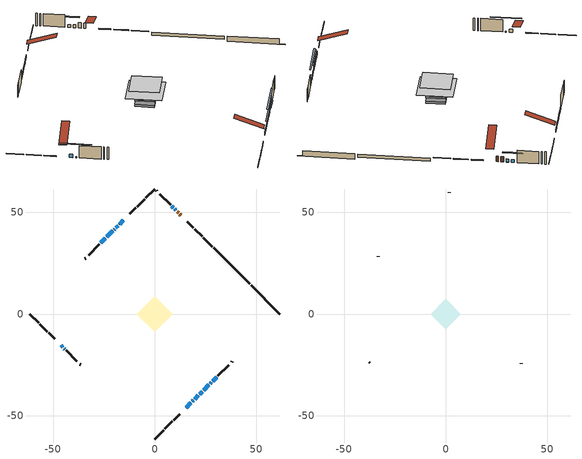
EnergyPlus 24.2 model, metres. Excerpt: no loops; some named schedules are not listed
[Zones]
conditioned space
 floor outside (Floor1 construction): -3.28,0 0,3.28 3.28,0 0,-3.28 z0.54
 floor adiabatic (Floor3 construction): -4.69,0 0,4.69 4.69,0 0,-4.69 z0.54
 floor adiabatic (AdiabaticFloorConstruction): -8.84,0 0,8.84 8.84,0 0,-8.84 z2.98
 floor foundation (Slab1 construction): -4.83,0 0,4.83 4.83,0 0,-4.83 z-1.62
 floor foundation (Slab2 construction): -4.69,0 0,4.69 4.69,0 0,-4.69 z-0.88
 wall outside (RimJoist1 construction): 0,-61.52 4.32,-57.19 / -61.52,0 -57.19,-4.32 / 0,61.52 -4.32,57.19 / 28.3,33.21 23.98,37.53 z0.54:0.84
 wall outside (RimJoist2 construction): 4.98,-56.54 8.62,-52.9 / -56.54,-4.98 -52.9,-8.62 / -4.98,56.54 -8.62,52.9 / 23.32,38.19 19.69,41.83 z0.54:0.84
 wall outside (RimJoist3 construction): 9.27,-52.24 12.21,-49.31 / -52.24,-9.27 -49.31,-12.21 / -9.27,52.24 -12.21,49.31 / 19.03,42.49 16.1,45.42 z0.54:0.84
 wall outside (AdiabaticWallConstruction 1): 12.86,48.65 12.38,49.13 / 11.73,49.79 11.08,50.43 z0.54:2.57
 wall outside (AdiabaticWallConstruction): 10.43,51.09 9.84,51.68 / 15.44,-46.07 17.82,-43.69 / 18.48,-43.04 18.96,-42.55 / -46.07,-15.44 -45.18,-16.33 / -15.44,46.07 -17.35,44.17 / -18,43.51 -19.07,42.44 / -19.73,41.79 -20,41.51 / -20.66,40.86 -23.62,37.9 / -24.28,37.24 -26.54,34.98 z0.54:1.76; 19.62,-41.9 21.41,-40.1 z0.54:1.51; 22.07,-39.45 23.36,-38.15 z0.54:2.62; 24.02,-37.5 26.61,-34.91 z0.54:1.61; -44.53,-16.99 -44.28,-17.23 z0.54:0.84; 27.26,-34.25 27.87,-33.64 / 28.53,-32.99 30.43,-31.08 z0.54:1.71; 9.18,52.33 8.46,53.05 z0.54:1.56
 wall outside (Wall1 construction): 31.09,-30.43 36.4,-25.11 / -43.63,-17.89 -38.32,-23.2 / -27.2,34.32 -32.51,29.01 / 7.81,53.71 2.5,59.02 z0.54:5.42
 wall outside (Wall4 construction): 37.87,-23.65 38.24,-23.27 / -36.85,-24.66 -36.48,-25.04 / -33.97,27.54 -34.35,27.17 / 1.03,60.48 0.66,60.86 z0.54:5.42
 wall foundation (FoundationWall1 construction): 47.4,14.12,-1.62 47.4,14.12,0.54 60.1,1.41,0.54 60.1,1.41,-1.46 61.52,0,-1.46 61.52,0,-1.62
 wall foundation (FoundationWall2 construction): 46.74,14.77 28.96,32.55 z-0.88:0.31
 window (WindowConstruction): 10.42,51.09 9.84,51.68 z0.54:1.76
 window (WindowConstruction 8): 15.44,-46.07 17.82,-43.69 z0.54:1.76
 window (WindowConstruction 9): 18.48,-43.04 18.96,-42.56 z0.54:1.76
 window (WindowConstruction 10): 19.62,-41.9 21.41,-40.1 z0.54:1.51
 window (WindowConstruction 11): 22.07,-39.45 23.36,-38.15 z0.54:2.62
 window (WindowConstruction 12): -46.07,-15.44 -45.18,-16.33 z0.54:1.76
 window (WindowConstruction 14): 24.02,-37.5 26.61,-34.91 z0.54:1.61
 window (WindowConstruction 15): -44.53,-16.99 -44.29,-17.23 z0.54:0.84
 window (WindowConstruction 1): -15.44,46.07 -17.35,44.17 z0.54:1.76
 window (WindowConstruction 2): -18,43.51 -19.07,42.44 z0.54:1.76
 window (WindowConstruction 3): 27.26,-34.25 27.87,-33.64 z0.54:1.71
 window (WindowConstruction 4): 28.53,-32.99 30.43,-31.08 z0.54:1.71
 window (WindowConstruction 13): -19.73,41.79 -20,41.51 z0.54:1.76
 window (WindowConstruction 5): 9.18,52.33 8.47,53.05 z0.54:1.55
 window (WindowConstruction 6): -20.66,40.86 -23.62,37.9 z0.54:1.76
 window (WindowConstruction 7): -24.28,37.24 -26.54,34.98 z0.54:1.76
 door (Door): 12.86,48.66 12.38,49.13 z0.54:2.57
 door (Door 1): 11.72,49.79 11.08,50.43 z0.54:2.57
 ceiling adiabatic (AdiabaticFloorConstruction): 0,-8.84 8.84,0 0,8.84 -8.84,0 z2.98
attic - vented
 floor to conditioned space (Floor2 construction Reversed): -7.49,0 0,7.49 7.49,0 0,-7.49 z5.42
 wall outside (Wall3 construction): 37.06,-24.46 37.21,-24.31 / -37.66,-23.86 -37.51,-24.01 / -33.17,28.35 -33.31,28.2 / 1.84,59.68 1.69,59.83 z0.54:5.42
 roof outside (Roof1 construction): 14.79,-46.73,5.42 7.49,-39.43,8.86 5.57,-41.36,8.86 12.87,-48.65,5.42; -46.73,-14.79,5.42 -39.43,-7.49,8.86 -41.36,-5.57,8.86 -48.65,-12.87,5.42; -14.79,46.73,5.42 -7.49,39.43,8.86 -5.57,41.36,8.86 -12.87,48.65,5.42; 13.52,48,5.42 6.22,40.7,8.86 8.15,38.78,8.86 15.44,46.08,5.42
shading: 23.37,-38.15 17.66,-43.85 17.96,-44.14 23.66,-38.44 z4.27; 23.51,-38.01 21.93,-39.59 22.22,-39.88 23.8,-38.3 z2.82; 30.33,-31.19 20.3,-41.22 20.59,-41.51 30.62,-31.48 z6.87; -40.57,-20.95 -48.25,-13.27 -48.54,-13.56 -40.86,-21.24 z6.1; 28.02,-33.5 27.12,-34.39 27.41,-34.69 28.31,-33.79 z1.91; 30.58,-30.94 28.39,-33.13 28.68,-33.42 30.87,-31.23 z1.91; 6.31,55.21 11.34,50.17 11.77,50.61 6.74,55.64 z4.61
[Building]
Building 1: Terrain=Suburbs
[Site:Location]
Montreal Intl AP_QC: Latitude {deg}=45.47; Longitude {deg}=-73.74; Time Zone {hr}=-5; Elevation {m}=36; Keep Site Location Information=Yes
[Site:GroundTemperature:Shallow]
2.07863, -0.316383, -0.508184, 0.628371, 5.19101, 9.73239, 13.6695, 16.1636, 16.3755, 14.347, 10.5102, 6.10817
[Site:WaterMainsTemperature]
Calculation Method=Schedule; Temperature Schedule=mains temperature schedule
[Material] Roughness=Rough; Thermal Absorptance=0.9
Name | Thickness {m} | Conductivity {W/m-K} | Density {kg/m3} | Specific Heat {J/kg-K} | Solar Absorptance | Visible Absorptance
asphalt or fiberglass shingles | 0.00635 | 0.162714 | 1121.4 | 1465.45 | 0.4 | 0.4
ceiling loosefill ins | 0.254 | 0.0480833 | 16.02 | 1046.75 | 0.7 | 0.7
ceiling stud and cavity | 0.1397 | 0.0856773 | 65.682 | 1177.47 | 0.7 | 0.7
concrete 4.0 in. | 0.1016 | 1.803125 | 2242.8 | 837.4 | 0.7 | 0.7
concrete 8.0 in. | 0.2032 | 1.803125 | 2242.8 | 837.4 | 0.7 | 0.7
door material | 0.04445 | 0.053851 | 512.64 | 1214.23 | 0.7 | 0.7
door material 1 | 0.04445 | 0.188738 | 512.64 | 1214.23 | 0.7 | 0.7
exterior vertical ins | 0.0451399 | 0.029427 | 32.04 | 1214.23 | 0.7 | 0.7
exterior vertical ins 1 | 0.00108814 | 0.029427 | 32.04 | 1214.23 | 0.7 | 0.7
floor covering | 0.0127 | 0.0433444 | 54.468 | 1339.84 | 0.6 | 0.6
floor covering 1 | 0.0127 | 9.015625 | 54.468 | 1339.84 | 0.6 | 0.6
floor rigid ins; rim joist rigid ins | 0.051816 | 0.029427 | 32.04 | 1214.23 | 0.7 | 0.7
floor rigid ins 1; wall rigid ins | 0.512978 | 0.029427 | 32.04 | 1214.23 | 0.7 | 0.7
floor stud and cavity | 0.1397 | 0.240273 | 92.3553 | 1139.71 | 0.7 | 0.7
floor stud and cavity 1 | 0.0889 | 0.200188 | 50.32683 | 1063.81 | 0.7 | 0.7
floor stud and cavity 2 | 0.1397 | 1.75129 | 37.0049 | 1207.88 | 0.7 | 0.7
furniture material conditioned space 1 | 0.1524 | 0.115458 | 640.8 | 1214.23 | 0.6 | 0.6
gypsum board | 0.0127 | 0.160291 | 801 | 837.4 | 0.6 | 0.6
gypsum board 1 | 0.0127 | 0.160291 | 801 | 837.4 | 0.7 | 0.7
osb sheathing 0.5 in. | 0.0127 | 0.115458 | 512.64 | 1214.23 | 0.7 | 0.7
osb sheathing 0.75 in. | 0.01905 | 0.115458 | 512.64 | 1214.23 | 0.7 | 0.7
osb sheathing 2.0 in. | 0.0508 | 0.115458 | 512.64 | 1214.23 | 0.7 | 0.7
rim joist stud and cavity | 0.0508 | 0.0451784 | 125.044 | 1163.47 | 0.6 | 0.6
rim joist stud and cavity 1 | 0.0508 | 0.0427041 | 125.044 | 1163.47 | 0.6 | 0.6
rim joist stud and cavity 2 | 0.0508 | 0.126838 | 50.32683 | 1063.81 | 0.6 | 0.6
wall stud and cavity | 0.1397 | 0.148854 | 139.0536 | 1170.24 | 0.7 | 0.7
wall stud and cavity 1 | 0.0889 | 6.9971 | 50.32683 | 1063.81 | 0.6 | 0.6
wall stud and cavity 2 | 0.1397 | 0.150531 | 139.0536 | 1170.24 | 0.7 | 0.7
wall stud and cavity 3 | 0.0889 | 0.380278 | 52.3479 | 1209.89 | 0.7 | 0.7
wall stud and cavity 4 | 0.0889 | 0.391764 | 83.0341 | 1211.67 | 0.7 | 0.7
wood siding | 0.0254 | 0.102417 | 544.68 | 1172.36 | 0.4 | 0.4
wood siding 1 | 0.00254 | 0.102417 | 544.68 | 1172.36 | 0.4 | 0.4
wood siding 2; wood siding 3; wood siding 4 | 0.0254 | 0.102417 | 544.68 | 1172.36 | 0.7 | 0.7
[WindowMaterial:SimpleGlazingSystem]
Name | U-Factor {W/m2-K} | Solar Heat Gain Coefficient
WindowMaterial | 3.00253 | 0.53
WindowMaterial 1 | 2.929848 | 0.63
WindowMaterial 10 | 4.19775 | 0.68
WindowMaterial 11 | 2.972433 | 0.57
WindowMaterial 12 | 4.33629 | 0.65
WindowMaterial 13 | 3.00934 | 0.53
WindowMaterial 14 | 3.707734 | 0.29
WindowMaterial 2 | 2.96448 | 0.59
WindowMaterial 3 | 2.93212 | 0.62
WindowMaterial 4 | 3.01104 | 0.53
WindowMaterial 5 | 2.90941 | 0.65
WindowMaterial 6 | 2.9219 | 0.63
WindowMaterial 7 | 2.918492 | 0.64
WindowMaterial 8 | 3.01161 | 0.51
WindowMaterial 9 | 2.946882 | 0.6
[Construction]
AdiabaticFloorConstruction: floor stud and cavity 2, floor rigid ins 1, osb sheathing 0.75 in., floor covering
AdiabaticWallConstruction: wood siding 3, wall rigid ins, wall stud and cavity 3, gypsum board
AdiabaticWallConstruction 1: wood siding 4, wall rigid ins, wall stud and cavity 3, gypsum board
Door: door material
Door 1: door material 1
Floor1 construction: floor stud and cavity, floor rigid ins, osb sheathing 0.75 in., floor covering
Floor2 construction Reversed: gypsum board, ceiling stud and cavity, ceiling loosefill ins
Floor3 construction: floor stud and cavity 1, floor covering 1
FoundationWall1 construction: concrete 8.0 in., gypsum board 1
FoundationWall2 construction: concrete 8.0 in.
furniture construction conditioned space 1: furniture material conditioned space 1
PartitionWallConstruction: gypsum board, wall stud and cavity 4, gypsum board
RimJoist1 construction: wood siding 2, osb sheathing 2.0 in., rim joist stud and cavity
RimJoist2 construction: wood siding 2, rim joist rigid ins, osb sheathing 2.0 in., rim joist stud and cavity 1
RimJoist3 construction: wood siding 2, rim joist stud and cavity 2
Roof1 construction: asphalt or fiberglass shingles
Slab1 construction; Slab2 construction: concrete 4.0 in.
Wall1 construction: wood siding, osb sheathing 0.5 in., wall stud and cavity, gypsum board
Wall3 construction: wood siding 1, wall stud and cavity 1
Wall4 construction: wood siding, osb sheathing 0.5 in., wall stud and cavity 2, gypsum board
WindowConstruction; WindowConstruction 3: WindowMaterial
WindowConstruction 1: WindowMaterial 1
WindowConstruction 10: WindowMaterial 9
WindowConstruction 11: WindowMaterial 10
WindowConstruction 12: WindowMaterial 11
WindowConstruction 13: WindowMaterial 12
WindowConstruction 14: WindowMaterial 13
WindowConstruction 15: WindowMaterial 14
WindowConstruction 2: WindowMaterial 2
WindowConstruction 4: WindowMaterial 3
WindowConstruction 5: WindowMaterial 4
WindowConstruction 6: WindowMaterial 5
WindowConstruction 7: WindowMaterial 6
WindowConstruction 8: WindowMaterial 7
WindowConstruction 9: WindowMaterial 8
[Zone] Multiplier=1; Part of Total Floor Area=Yes
Name | Volume {m3}
attic - vented | 62.6045
conditioned space | 523.4
[Space]
Name | Zone | Volume {m3}
attic - vented 1 | attic - vented | 62.6045
conditioned space 1 | conditioned space | 523.4
[ZoneInfiltration:EffectiveLeakageArea]
infil attic - vented 1: Zone or Space=attic - vented 1; Schedule=Always On Discrete; Effective Air Leakage Area {cm2}=4486.4; Stack Coefficient=0.000578225; Wind Coefficient=1.62468e-05
[ZoneMixing]
whole house fan mix: Zone or Space=attic - vented; Schedule=Always On Continuous; Design Flow Rate Calculation Method=Flow/Zone; Design Flow Rate {m3/s}=0; Source Zone or Space=conditioned space
[SurfaceProperty:ExposedFoundationPerimeter] Exposed Perimeter Calculation Method=TotalExposedPerimeter
Name | Total Exposed Perimeter {m}
Slab1 | 19.964
Slab2 | 25.146
[InternalMass] Zone or ZoneList=conditioned space; Space or SpaceList=conditioned space 1
Name | Construction | Surface Area {m2}
furniture mass conditioned space 1 | furniture construction conditioned space 1 | 124.964
partition wall mass | PartitionWallConstruction | 268.369
[Lights]
interior lighting: Zone or ZoneList or Space or SpaceList=conditioned space 1; Schedule=interior lighting schedule; Design Level Calculation Method=LightingLevel; Lighting Level {W}=343.2; Return Air Fraction=0; Fraction Radiant=0.6; Fraction Visible=0.2; Fraction Replaceable=1
[People]
occupants: Zone or ZoneList or Space or SpaceList=conditioned space 1; Number of People Schedule=occupants schedule; Number of People Calculation Method=People; Number of People=3; Fraction Radiant=0.314171; Sensible Heat Fraction=0.56303; Activity Level Schedule=occupants activity schedule; Carbon Dioxide Generation Rate {m3/s-W}=0; Enable ASHRAE 55 Comfort Warnings=No; Mean Radiant Temperature Calculation Type=EnclosureAveraged
[ElectricEquipment] Zone or ZoneList or Space or SpaceList=conditioned space 1; Design Level Calculation Method=EquipmentLevel
Name | Schedule | Design Level {W} | Fraction Latent | Fraction Radiant | Fraction Lost
clothes dryer | clothes dryer schedule | 140.772 | 0.015 | 0.081 | 0.85
clothes washer | clothes washer schedule | 32.1985 | 0.03 | 0.162 | 0.7
cooking range | cooking range schedule | 215.147 | 0.08 | 0.432 | 0.2
dishwasher | dishwasher schedule | 66.8632 | 0.3 | 0.18 | 0.4
fridge | fridge schedule | 72.9452 | 0 | 0.6 | 0
mech vent bath fan 0 | mech vent bath fan 0 schedule | 50.2 | 0 | 0 | 1
mech vent bath fan 1 | mech vent bath fan 1 schedule | 50.2 | 0 | 0 | 1
mech vent bath fan 2 | mech vent bath fan 2 schedule | 50.2 | 0 | 0 | 1
mech vent house fan | mech vent house fan schedule | 0.95 | 0 | 0 | 1
mech vent house fan cfis | mech vent house fan cfis schedule | 0 | 0 | 0 | 0
mech vent range fan 0 | mech vent range fan 0 schedule | 57 | 0 | 0 | 1
misc plug loads | misc plug loads schedule | 494.7 | 0.045 | 0.513 | 0.1
whole house fan | Always On Discrete | 0 | 0 | 0 | 1
[OtherEquipment] Zone or ZoneList or Space or SpaceList=conditioned space 1; Design Level Calculation Method=EquipmentLevel
Name | Fuel Type | Schedule | Design Level {W} | Fraction Latent | Fraction Radiant | Fraction Lost
clothes dryer 1 | Electricity | clothes dryer schedule | 0 | 0.015 | 0.081 | 0.85
cooking range 1 | Electricity | cooking range schedule | 0 | 0.08 | 0.432 | 0.2
general water use latent | None | general water use schedule | 62.594 | 1 | 0 | 0
general water use sensible | None | general water use schedule | -61.6891 | 0 | 0.6 | 0
mech vent house fan latent load | None | Always On Discrete | 0 | 1 | 0 | 0
mech vent house fan sensible load | None | Always On Discrete | 0 | 0 | 0 | 0
water heater energy adjustment1 | Electricity | Always On Discrete | 0.01 | 0 | 0 | 1
[ZoneInfiltration:DesignFlowRate] Zone or ZoneList or Space or SpaceList=conditioned space 1; Schedule=Always On Discrete; Design Flow Rate Calculation Method=Flow/Zone; Design Flow Rate {m3/s}=0
infil flow; natural vent flow; whole house fan flow
[Foundation:Kiva] Initial Indoor Air Temperature {C}=18; Wall Depth Below Slab {m}=0.2032; Custom Block Z Position 1 {m}=0
Name | Wall Height Above Grade {m} | Custom Block Material Name 1 | Custom Block Depth 1 {m} | Custom Block X Position 1 {m}
Foundation Kiva 1 | 0.539984 | exterior vertical ins | 2.16 | 0.2159
Foundation Kiva 2 | 0.310012 | exterior vertical ins 1 | 1.19 | 0.2032
[Foundation:Kiva:Settings]
Soil Conductivity {W/m-K}=0.849921; Soil Density {kg/m3}=1842.3; Soil Specific Heat {J/kg-K}=418.7; Ground Solar Absorptivity=0.9; Ground Thermal Absorptivity=0.9; Ground Surface Roughness {m}=0.03; Far-Field Width {m}=40; Deep-Ground Boundary Condition=ZeroFlux; Deep-Ground Depth {m}=40; Minimum Cell Dimension {m}=0.2; Maximum Cell Growth Coefficient=3; Simulation Timestep=Timestep
[Exterior:Lights]
exterior lighting: Schedule=exterior lighting schedule; Design Level {W}=75.6
[Schedule:Constant]
Name | Hourly Value
Always On Continuous; mech vent house fan schedule; mech vent house fan cfis schedule; Always On Discrete | 1
occupants activity schedule | 117.228
fridge schedule | 0
[Schedule:Week:Daily]
interior lighting schedule Week Rule - Jan1-Jan27: interior lighting schedule day, interior lighting schedule day, interior lighting schedule day, interior lighting schedule day, interior lighting schedule day, interior lighting schedule day, interior lighting schedule day, interior lighting schedule default day, interior lighting schedule default day, interior lighting schedule default day, interior lighting schedule default day, interior lighting schedule default day
interior lighting schedule Week Rule - Jan28-Feb3: interior lighting schedule day, interior lighting schedule day, interior lighting schedule day, interior lighting schedule day, interior lighting schedule day 1, interior lighting schedule day 1, interior lighting schedule day 1, interior lighting schedule default day, interior lighting schedule default day, interior lighting schedule default day, interior lighting schedule default day, interior lighting schedule default day
interior lighting schedule Week Rule - Feb4-Feb24: interior lighting schedule day 1, interior lighting schedule day 1, interior lighting schedule day 1, interior lighting schedule day 1, interior lighting schedule day 1, interior lighting schedule day 1, interior lighting schedule day 1, interior lighting schedule default day, interior lighting schedule default day, interior lighting schedule default day, interior lighting schedule default day, interior lighting schedule default day
interior lighting schedule Week Rule - Feb25-Mar3: interior lighting schedule day 1, interior lighting schedule day 1, interior lighting schedule day 1, interior lighting schedule day 1, interior lighting schedule day 2, interior lighting schedule day 2, interior lighting schedule day 2, interior lighting schedule default day, interior lighting schedule default day, interior lighting schedule default day, interior lighting schedule default day, interior lighting schedule default day
interior lighting schedule Week Rule - Mar4-Mar31: interior lighting schedule day 2, interior lighting schedule day 2, interior lighting schedule day 2, interior lighting schedule day 2, interior lighting schedule day 2, interior lighting schedule day 2, interior lighting schedule day 2, interior lighting schedule default day, interior lighting schedule default day, interior lighting schedule default day, interior lighting schedule default day, interior lighting schedule default day
interior lighting schedule Week Rule - Apr1-Apr28: interior lighting schedule day 3, interior lighting schedule day 3, interior lighting schedule day 3, interior lighting schedule day 3, interior lighting schedule day 3, interior lighting schedule day 3, interior lighting schedule day 3, interior lighting schedule default day, interior lighting schedule default day, interior lighting schedule default day, interior lighting schedule default day, interior lighting schedule default day
interior lighting schedule Week Rule - Apr29-May5: interior lighting schedule day 3, interior lighting schedule day 3, interior lighting schedule day 4, interior lighting schedule day 4, interior lighting schedule day 4, interior lighting schedule day 4, interior lighting schedule day 4, interior lighting schedule default day, interior lighting schedule default day, interior lighting schedule default day, interior lighting schedule default day, interior lighting schedule default day
interior lighting schedule Week Rule - May6-May26: interior lighting schedule day 4, interior lighting schedule day 4, interior lighting schedule day 4, interior lighting schedule day 4, interior lighting schedule day 4, interior lighting schedule day 4, interior lighting schedule day 4, interior lighting schedule default day, interior lighting schedule default day, interior lighting schedule default day, interior lighting schedule default day, interior lighting schedule default day
interior lighting schedule Week Rule - May27-Jun2: interior lighting schedule day 4, interior lighting schedule day 4, interior lighting schedule day 4, interior lighting schedule day 4, interior lighting schedule day 4, interior lighting schedule day 5, interior lighting schedule day 5, interior lighting schedule default day, interior lighting schedule default day, interior lighting schedule default day, interior lighting schedule default day, interior lighting schedule default day
interior lighting schedule Week Rule - Jun3-Jun30: interior lighting schedule day 5, interior lighting schedule day 5, interior lighting schedule day 5, interior lighting schedule day 5, interior lighting schedule day 5, interior lighting schedule day 5, interior lighting schedule day 5, interior lighting schedule default day, interior lighting schedule default day, interior lighting schedule default day, interior lighting schedule default day, interior lighting schedule default day
interior lighting schedule Week Rule - Jul1-Jul28: interior lighting schedule day 6, interior lighting schedule day 6, interior lighting schedule day 6, interior lighting schedule day 6, interior lighting schedule day 6, interior lighting schedule day 6, interior lighting schedule day 6, interior lighting schedule default day, interior lighting schedule default day, interior lighting schedule default day, interior lighting schedule default day, interior lighting schedule default day
interior lighting schedule Week Rule - Jul29-Aug4: interior lighting schedule day 6, interior lighting schedule day 6, interior lighting schedule day 6, interior lighting schedule day 7, interior lighting schedule day 7, interior lighting schedule day 7, interior lighting schedule day 7, interior lighting schedule default day, interior lighting schedule default day, interior lighting schedule default day, interior lighting schedule default day, interior lighting schedule default day
interior lighting schedule Week Rule - Aug5-Aug25: interior lighting schedule day 7, interior lighting schedule day 7, interior lighting schedule day 7, interior lighting schedule day 7, interior lighting schedule day 7, interior lighting schedule day 7, interior lighting schedule day 7, interior lighting schedule default day, interior lighting schedule default day, interior lighting schedule default day, interior lighting schedule default day, interior lighting schedule default day
interior lighting schedule Week Rule - Aug26-Sep1: interior lighting schedule day 7, interior lighting schedule day 7, interior lighting schedule day 7, interior lighting schedule day 7, interior lighting schedule day 7, interior lighting schedule day 7, interior lighting schedule day 8, interior lighting schedule default day, interior lighting schedule default day, interior lighting schedule default day, interior lighting schedule default day, interior lighting schedule default day
interior lighting schedule Week Rule - Sep2-Sep29: interior lighting schedule day 8, interior lighting schedule day 8, interior lighting schedule day 8, interior lighting schedule day 8, interior lighting schedule day 8, interior lighting schedule day 8, interior lighting schedule day 8, interior lighting schedule default day, interior lighting schedule default day, interior lighting schedule default day, interior lighting schedule default day, interior lighting schedule default day
interior lighting schedule Week Rule - Sep30-Oct6: interior lighting schedule day 8, interior lighting schedule day 9, interior lighting schedule day 9, interior lighting schedule day 9, interior lighting schedule day 9, interior lighting schedule day 9, interior lighting schedule day 9, interior lighting schedule default day, interior lighting schedule default day, interior lighting schedule default day, interior lighting schedule default day, interior lighting schedule default day
interior lighting schedule Week Rule - Oct7-Oct27: interior lighting schedule day 9, interior lighting schedule day 9, interior lighting schedule day 9, interior lighting schedule day 9, interior lighting schedule day 9, interior lighting schedule day 9, interior lighting schedule day 9, interior lighting schedule default day, interior lighting schedule default day, interior lighting schedule default day, interior lighting schedule default day, interior lighting schedule default day
interior lighting schedule Week Rule - Oct28-Nov3: interior lighting schedule day 9, interior lighting schedule day 9, interior lighting schedule day 9, interior lighting schedule day 9, interior lighting schedule day 10, interior lighting schedule day 10, interior lighting schedule day 10, interior lighting schedule default day, interior lighting schedule default day, interior lighting schedule default day, interior lighting schedule default day, interior lighting schedule default day
interior lighting schedule Week Rule - Nov4-Nov24: interior lighting schedule day 10, interior lighting schedule day 10, interior lighting schedule day 10, interior lighting schedule day 10, interior lighting schedule day 10, interior lighting schedule day 10, interior lighting schedule day 10, interior lighting schedule default day, interior lighting schedule default day, interior lighting schedule default day, interior lighting schedule default day, interior lighting schedule default day
interior lighting schedule Week Rule - Nov25-Dec1: interior lighting schedule day 10, interior lighting schedule day 10, interior lighting schedule day 10, interior lighting schedule day 10, interior lighting schedule day 10, interior lighting schedule day 10, interior lighting schedule day 11, interior lighting schedule default day, interior lighting schedule default day, interior lighting schedule default day, interior lighting schedule default day, interior lighting schedule default day
interior lighting schedule Week Rule - Dec2-Dec31: interior lighting schedule day 11, interior lighting schedule day 11, interior lighting schedule day 11, interior lighting schedule day 11, interior lighting schedule day 11, interior lighting schedule day 11, interior lighting schedule day 11, interior lighting schedule default day, interior lighting schedule default day, interior lighting schedule default day, interior lighting schedule default day, interior lighting schedule default day
occupants schedule Week Rule - Jan1-Dec31: occupants schedule day, occupants schedule day, occupants schedule day, occupants schedule day, occupants schedule day, occupants schedule day, occupants schedule day, occupants schedule default day, occupants schedule default day, occupants schedule default day, occupants schedule default day, occupants schedule default day
clothes dryer schedule Week Rule - Jan1-Dec31: clothes dryer schedule day, clothes dryer schedule day, clothes dryer schedule day, clothes dryer schedule day, clothes dryer schedule day, clothes dryer schedule day, clothes dryer schedule day, clothes dryer schedule default day, clothes dryer schedule default day, clothes dryer schedule default day, clothes dryer schedule default day, clothes dryer schedule default day
clothes washer schedule Week Rule - Jan1-Dec31: clothes washer schedule day, clothes washer schedule day, clothes washer schedule day, clothes washer schedule day, clothes washer schedule day, clothes washer schedule day, clothes washer schedule day, clothes washer schedule default day, clothes washer schedule default day, clothes washer schedule default day, clothes washer schedule default day, clothes washer schedule default day
cooking range schedule Week Rule - Jan1-Dec31: cooking range schedule day, cooking range schedule day, cooking range schedule day, cooking range schedule day, cooking range schedule day, cooking range schedule day, cooking range schedule day, cooking range schedule default day, cooking range schedule default day, cooking range schedule default day, cooking range schedule default day, cooking range schedule default day
dishwasher schedule Week Rule - Jan1-Dec31: dishwasher schedule day, dishwasher schedule day, dishwasher schedule day, dishwasher schedule day, dishwasher schedule day, dishwasher schedule day, dishwasher schedule day, dishwasher schedule default day, dishwasher schedule default day, dishwasher schedule default day, dishwasher schedule default day, dishwasher schedule default day
mech vent bath fan 0 schedule Week Rule - Jan1-Dec31: mech vent bath fan 0 schedule day, mech vent bath fan 0 schedule day, mech vent bath fan 0 schedule day, mech vent bath fan 0 schedule day, mech vent bath fan 0 schedule day, mech vent bath fan 0 schedule day, mech vent bath fan 0 schedule day, mech vent bath fan 0 schedule default day, mech vent bath fan 0 schedule default day, mech vent bath fan 0 schedule default day, mech vent bath fan 0 schedule default day, mech vent bath fan 0 schedule default day
mech vent bath fan 1 schedule Week Rule - Jan1-Dec31: mech vent bath fan 1 schedule day, mech vent bath fan 1 schedule day, mech vent bath fan 1 schedule day, mech vent bath fan 1 schedule day, mech vent bath fan 1 schedule day, mech vent bath fan 1 schedule day, mech vent bath fan 1 schedule day, mech vent bath fan 1 schedule default day, mech vent bath fan 1 schedule default day, mech vent bath fan 1 schedule default day, mech vent bath fan 1 schedule default day, mech vent bath fan 1 schedule default day
mech vent bath fan 2 schedule Week Rule - Jan1-Dec31: mech vent bath fan 2 schedule day, mech vent bath fan 2 schedule day, mech vent bath fan 2 schedule day, mech vent bath fan 2 schedule day, mech vent bath fan 2 schedule day, mech vent bath fan 2 schedule day, mech vent bath fan 2 schedule day, mech vent bath fan 2 schedule default day, mech vent bath fan 2 schedule default day, mech vent bath fan 2 schedule default day, mech vent bath fan 2 schedule default day, mech vent bath fan 2 schedule default day
mech vent range fan 0 schedule Week Rule - Jan1-Dec31: mech vent range fan 0 schedule day, mech vent range fan 0 schedule day, mech vent range fan 0 schedule day, mech vent range fan 0 schedule day, mech vent range fan 0 schedule day, mech vent range fan 0 schedule day, mech vent range fan 0 schedule day, mech vent range fan 0 schedule default day, mech vent range fan 0 schedule default day, mech vent range fan 0 schedule default day, mech vent range fan 0 schedule default day, mech vent range fan 0 schedule default day
misc plug loads schedule Week Rule - Jan1-Dec31: misc plug loads schedule day, misc plug loads schedule day, misc plug loads schedule day, misc plug loads schedule day, misc plug loads schedule day, misc plug loads schedule day, misc plug loads schedule day, misc plug loads schedule default day, misc plug loads schedule default day, misc plug loads schedule default day, misc plug loads schedule default day, misc plug loads schedule default day
general water use schedule Week Rule - Jan1-Dec31: general water use schedule day, general water use schedule day, general water use schedule day, general water use schedule day, general water use schedule day, general water use schedule day, general water use schedule day, general water use schedule default day, general water use schedule default day, general water use schedule default day, general water use schedule default day, general water use schedule default day
exterior lighting schedule Week Rule - Jan1-Jan27: exterior lighting schedule day, exterior lighting schedule day, exterior lighting schedule day, exterior lighting schedule day, exterior lighting schedule day, exterior lighting schedule day, exterior lighting schedule day, exterior lighting schedule default day, exterior lighting schedule default day, exterior lighting schedule default day, exterior lighting schedule default day, exterior lighting schedule default day
exterior lighting schedule Week Rule - Jan28-Feb3: exterior lighting schedule day, exterior lighting schedule day, exterior lighting schedule day, exterior lighting schedule day, exterior lighting schedule day 1, exterior lighting schedule day 1, exterior lighting schedule day 1, exterior lighting schedule default day, exterior lighting schedule default day, exterior lighting schedule default day, exterior lighting schedule default day, exterior lighting schedule default day
exterior lighting schedule Week Rule - Feb4-Feb24: exterior lighting schedule day 1, exterior lighting schedule day 1, exterior lighting schedule day 1, exterior lighting schedule day 1, exterior lighting schedule day 1, exterior lighting schedule day 1, exterior lighting schedule day 1, exterior lighting schedule default day, exterior lighting schedule default day, exterior lighting schedule default day, exterior lighting schedule default day, exterior lighting schedule default day
exterior lighting schedule Week Rule - Feb25-Mar3: exterior lighting schedule day 1, exterior lighting schedule day 1, exterior lighting schedule day 1, exterior lighting schedule day 1, exterior lighting schedule day 2, exterior lighting schedule day 2, exterior lighting schedule day 2, exterior lighting schedule default day, exterior lighting schedule default day, exterior lighting schedule default day, exterior lighting schedule default day, exterior lighting schedule default day
exterior lighting schedule Week Rule - Mar4-Mar31: exterior lighting schedule day 2, exterior lighting schedule day 2, exterior lighting schedule day 2, exterior lighting schedule day 2, exterior lighting schedule day 2, exterior lighting schedule day 2, exterior lighting schedule day 2, exterior lighting schedule default day, exterior lighting schedule default day, exterior lighting schedule default day, exterior lighting schedule default day, exterior lighting schedule default day
exterior lighting schedule Week Rule - Apr1-Apr28: exterior lighting schedule day 3, exterior lighting schedule day 3, exterior lighting schedule day 3, exterior lighting schedule day 3, exterior lighting schedule day 3, exterior lighting schedule day 3, exterior lighting schedule day 3, exterior lighting schedule default day, exterior lighting schedule default day, exterior lighting schedule default day, exterior lighting schedule default day, exterior lighting schedule default day
exterior lighting schedule Week Rule - Apr29-May5: exterior lighting schedule day 3, exterior lighting schedule day 3, exterior lighting schedule day 4, exterior lighting schedule day 4, exterior lighting schedule day 4, exterior lighting schedule day 4, exterior lighting schedule day 4, exterior lighting schedule default day, exterior lighting schedule default day, exterior lighting schedule default day, exterior lighting schedule default day, exterior lighting schedule default day
exterior lighting schedule Week Rule - May6-May26: exterior lighting schedule day 4, exterior lighting schedule day 4, exterior lighting schedule day 4, exterior lighting schedule day 4, exterior lighting schedule day 4, exterior lighting schedule day 4, exterior lighting schedule day 4, exterior lighting schedule default day, exterior lighting schedule default day, exterior lighting schedule default day, exterior lighting schedule default day, exterior lighting schedule default day
exterior lighting schedule Week Rule - May27-Jun2: exterior lighting schedule day 4, exterior lighting schedule day 4, exterior lighting schedule day 4, exterior lighting schedule day 4, exterior lighting schedule day 4, exterior lighting schedule day 5, exterior lighting schedule day 5, exterior lighting schedule default day, exterior lighting schedule default day, exterior lighting schedule default day, exterior lighting schedule default day, exterior lighting schedule default day
[Schedule:Year]
interior lighting schedule: interior lighting schedule Week Rule - Jan1-Jan27, 1, 1, 1, 27, interior lighting schedule Week Rule - Jan28-Feb3, 1, 28, 2, 3, interior lighting schedule Week Rule - Feb4-Feb24, 2, 4, 2, 24, interior lighting schedule Week Rule - Feb25-Mar3, 2, 25, 3, 3, interior lighting schedule Week Rule - Mar4-Mar31, 3, 4, 3, 31, interior lighting schedule Week Rule - Apr1-Apr28, 4, 1, 4, 28, interior lighting schedule Week Rule - Apr29-May5, 4, 29, 5, 5, interior lighting schedule Week Rule - May6-May26, 5, 6, 5, 26, interior lighting schedule Week Rule - May27-Jun2, 5, 27, 6, 2, interior lighting schedule Week Rule - Jun3-Jun30, 6, 3, 6, 30, interior lighting schedule Week Rule - Jul1-Jul28, 7, 1, 7, 28, interior lighting schedule Week Rule - Jul29-Aug4, 7, 29, 8, 4, interior lighting schedule Week Rule - Aug5-Aug25, 8, 5, 8, 25, interior lighting schedule Week Rule - Aug26-Sep1, 8, 26, 9, 1, interior lighting schedule Week Rule - Sep2-Sep29, 9, 2, 9, 29, interior lighting schedule Week Rule - Sep30-Oct6, 9, 30, 10, 6, interior lighting schedule Week Rule - Oct7-Oct27, 10, 7, 10, 27, interior lighting schedule Week Rule - Oct28-Nov3, 10, 28, 11, 3, interior lighting schedule Week Rule - Nov4-Nov24, 11, 4, 11, 24, interior lighting schedule Week Rule - Nov25-Dec1, 11, 25, 12, 1, interior lighting schedule Week Rule - Dec2-Dec31, 12, 2, 12, 31
occupants schedule: occupants schedule Week Rule - Jan1-Dec31, 1, 1, 12, 31
clothes dryer schedule: clothes dryer schedule Week Rule - Jan1-Dec31, 1, 1, 12, 31
clothes washer schedule: clothes washer schedule Week Rule - Jan1-Dec31, 1, 1, 12, 31
cooking range schedule: cooking range schedule Week Rule - Jan1-Dec31, 1, 1, 12, 31
dishwasher schedule: dishwasher schedule Week Rule - Jan1-Dec31, 1, 1, 12, 31
mech vent bath fan 0 schedule: mech vent bath fan 0 schedule Week Rule - Jan1-Dec31, 1, 1, 12, 31
mech vent bath fan 1 schedule: mech vent bath fan 1 schedule Week Rule - Jan1-Dec31, 1, 1, 12, 31
mech vent bath fan 2 schedule: mech vent bath fan 2 schedule Week Rule - Jan1-Dec31, 1, 1, 12, 31
mech vent range fan 0 schedule: mech vent range fan 0 schedule Week Rule - Jan1-Dec31, 1, 1, 12, 31
misc plug loads schedule: misc plug loads schedule Week Rule - Jan1-Dec31, 1, 1, 12, 31
general water use schedule: general water use schedule Week Rule - Jan1-Dec31, 1, 1, 12, 31
exterior lighting schedule: exterior lighting schedule Week Rule - Jan1-Jan27, 1, 1, 1, 27, exterior lighting schedule Week Rule - Jan28-Feb3, 1, 28, 2, 3, exterior lighting schedule Week Rule - Feb4-Feb24, 2, 4, 2, 24, exterior lighting schedule Week Rule - Feb25-Mar3, 2, 25, 3, 3, exterior lighting schedule Week Rule - Mar4-Mar31, 3, 4, 3, 31, exterior lighting schedule Week Rule - Apr1-Apr28, 4, 1, 4, 28, exterior lighting schedule Week Rule - Apr29-May5, 4, 29, 5, 5, exterior lighting schedule Week Rule - May6-May26, 5, 6, 5, 26, exterior lighting schedule Week Rule - May27-Jun2, 5, 27, 6, 2, exterior lighting schedule Week Rule - Jun3-Jun30, 6, 3, 6, 30, exterior lighting schedule Week Rule - Jul1-Jul28, 7, 1, 7, 28, exterior lighting schedule Week Rule - Jul29-Aug4, 7, 29, 8, 4, exterior lighting schedule Week Rule - Aug5-Aug25, 8, 5, 8, 25, exterior lighting schedule Week Rule - Aug26-Sep1, 8, 26, 9, 1, exterior lighting schedule Week Rule - Sep2-Sep29, 9, 2, 9, 29, exterior lighting schedule Week Rule - Sep30-Oct6, 9, 30, 10, 6, exterior lighting schedule Week Rule - Oct7-Oct27, 10, 7, 10, 27, exterior lighting schedule Week Rule - Oct28-Nov3, 10, 28, 11, 3, exterior lighting schedule Week Rule - Nov4-Nov24, 11, 4, 11, 24, exterior lighting schedule Week Rule - Nov25-Dec1, 11, 25, 12, 1, exterior lighting schedule Week Rule - Dec2-Dec31, 12, 2, 12, 31
[Schedule:Compact]
mains temperature schedule: Through: 01/01, For: AllDays, Until: 24:00, 6.56833, Through: 01/02, For: AllDays, Until: 24:00, 6.48722, Through: 01/03, For: AllDays, Until: 24:00, 6.40722, Through: 01/04, For: AllDays, Until: 24:00, 6.32889, Through: 01/05, For: AllDays, Until: 24:00, 6.25167, Through: 01/06, For: AllDays, Until: 24:00, 6.17611, Through: 01/07, For: AllDays, Until: 24:00, 6.10222, Through: 01/08, For: AllDays, Until: 24:00, 6.02944, Through: 01/09, For: AllDays, Until: 24:00, 5.95833, Through: 01/10, For: AllDays, Until: 24:00, 5.88889, Through: 01/11, For: AllDays, Until: 24:00, 5.82056, Through: 01/12, For: AllDays, Until: 24:00, 5.75444, Through: 01/13, For: AllDays, Until: 24:00, 5.68944, Through: 01/14, For: AllDays, Until: 24:00, 5.62611, Through: 01/15, For: AllDays, Until: 24:00, 5.56444, Through: 01/16, For: AllDays, Until: 24:00, 5.50444, Through: 01/17, For: AllDays, Until: 24:00, 5.44611, Through: 01/18, For: AllDays, Until: 24:00, 5.38944, Through: 01/19, For: AllDays, Until: 24:00, 5.33389, Through: 01/20, For: AllDays, Until: 24:00, 5.28111, Through: 01/21, For: AllDays, Until: 24:00, 5.22944, Through: 01/22, For: AllDays, Until: 24:00, 5.17944, Through: 01/23, For: AllDays, Until: 24:00, 5.13111, Through: 01/24, For: AllDays, Until: 24:00, 5.085, Through: 01/25, For: AllDays, Until: 24:00, 5.04056, Through: 01/26, For: AllDays, Until: 24:00, 4.99778, Through: 01/27, For: AllDays, Until: 24:00, 4.95667, Through: 01/28, For: AllDays, Until: 24:00, 4.91778, Through: 01/29, For: AllDays, Until: 24:00, 4.88056, Through: 01/30, For: AllDays, Until: 24:00, 4.845, Through: 01/31, For: AllDays, Until: 24:00, 4.81167, Through: 02/01, For: AllDays, Until: 24:00, 4.77944, Through: 02/02, For: AllDays, Until: 24:00, 4.75, Through: 02/03, For: AllDays, Until: 24:00, 4.72167, Through: 02/04, For: AllDays, Until: 24:00, 4.69611, Through: 02/05, For: AllDays, Until: 24:00, 4.67167, Through: 02/06, For: AllDays, Until: 24:00, 4.64944, Through: 02/07, For: AllDays, Until: 24:00, 4.62889, Through: 02/08, For: AllDays, Until: 24:00, 4.61056, Through: 02/09, For: AllDays, Until: 24:00, 4.59389, Through: 02/10, For: AllDays, Until: 24:00, 4.57944, Through: 02/11, For: AllDays, Until: 24:00, 4.56667, Through: 02/12, For: AllDays, Until: 24:00, 4.55611, Through: 02/13, For: AllDays, Until: 24:00, 4.54722, Through: 02/14, For: AllDays, Until: 24:00, 4.54056, Through: 02/15, For: AllDays, Until: 24:00, 4.53556, Through: 02/16, For: AllDays, Until: 24:00, 4.53278, Through: 02/17, For: AllDays, Until: 24:00, 4.53167, Through: 02/18, For: AllDays, Until: 24:00, 4.53278, Through: 02/19, For: AllDays, Until: 24:00, 4.53556, Through: 02/20, For: AllDays, Until: 24:00, 4.54056, Through: 02/21, For: AllDays, Until: 24:00, 4.54722, Through: 02/22, For: AllDays, Until: 24:00, 4.55611, Through: 02/23, For: AllDays, Until: 24:00, 4.56667, Through: 02/24, For: AllDays, Until: 24:00, 4.57944, Through: 02/25, For: AllDays, Until: 24:00, 4.59389, Through: 02/26, For: AllDays, Until: 24:00, 4.61056, Through: 02/27, For: AllDays, Until: 24:00, 4.62889, Through: 02/28, For: AllDays, Until: 24:00, 4.64889, Through: 03/01, For: AllDays, Until: 24:00, 4.67111, Through: 03/02, For: AllDays, Until: 24:00, 4.69556, Through: 03/03, For: AllDays, Until: 24:00, 4.72167, Through: 03/04, For: AllDays, Until: 24:00, 4.74944, Through: 03/05, For: AllDays, Until: 24:00, 4.77944, Through: 03/06, For: AllDays, Until: 24:00, 4.81111, Through: 03/07, For: AllDays, Until: 24:00, 4.84444, Through: 03/08, For: AllDays, Until: 24:00, 4.88, Through: 03/09, For: AllDays, Until: 24:00, 4.91722, Through: 03/10, For: AllDays, Until: 24:00, 4.95611, Through: 03/11, For: AllDays, Until: 24:00, 4.99722, Through: 03/12, For: AllDays, Until: 24:00, 5.04, Through: 03/13, For: AllDays, Until: 24:00, 5.08444, Through: 03/14, For: AllDays, Until: 24:00, 5.13056, Through: 03/15, For: AllDays, Until: 24:00, 5.17889, Through: 03/16, For: AllDays, Until: 24:00, 5.22833, Through: 03/17, For: AllDays, Until: 24:00, 5.28, Through: 03/18, For: AllDays, Until: 24:00, 5.33333, Through: 03/19, For: AllDays, Until: 24:00, 5.38833, Through: 03/20, For: AllDays, Until: 24:00, 5.445, Through: 03/21, For: AllDays, Until: 24:00, 5.50333, Through: 03/22, For: AllDays, Until: 24:00, 5.56333, Through: 03/23, For: AllDays, Until: 24:00, 5.625, Through: 03/24, For: AllDays, Until: 24:00, 5.68833, Through: 03/25, For: AllDays, Until: 24:00, 5.75333, Through: 03/26, For: AllDays, Until: 24:00, 5.81944, Through: 03/27, For: AllDays, Until: 24:00, 5.88778, Through: 03/28, For: AllDays, Until: 24:00, 5.95722, Through: 03/29, For: AllDays, Until: 24:00, 6.02833, Through: 03/30, For: AllDays, Until: 24:00, 6.10111, Through: 03/31, For: AllDays, Until: 24:00, 6.175, Through: 04/01, For: AllDays, Until: 24:00, 6.25056, Through: 04/02, For: AllDays, Until: 24:00, 6.32778, Through: 04/03, For: AllDays, Until: 24:00, 6.40611, Through: 04/04, For: AllDays, Until: 24:00, 6.48556, Through: 04/05, For: AllDays, Until: 24:00, 6.56722, Through: 04/06, For: AllDays, Until: 24:00, 6.64944, Through: 04/07, For: AllDays, Until: 24:00, 6.73333, Through: 04/08, For: AllDays, Until: 24:00, 6.81833, Through: 04/09, For: AllDays, Until: 24:00, 6.905, Through: 04/10, For: AllDays, Until: 24:00, 6.99278, Through: 04/11, For: AllDays, Until: 24:00, 7.08111, Through: 04/12, For: AllDays, Until: 24:00, 7.17167, Through: 04/13, For: AllDays, Until: 24:00, 7.26278, Through: 04/14, For: AllDays, Until: 24:00, 7.355, Through: 04/15, For: AllDays, Until: 24:00, 7.44833, Through: 04/16, For: AllDays, Until: 24:00, 7.54278, Through: 04/17, For: AllDays, Until: 24:00, 7.63889, Through: 04/18, For: AllDays, Until: 24:00, 7.735, Through: 04/19, For: AllDays, Until: 24:00, 7.83278, Through: 04/20, For: AllDays, Until: 24:00, 7.93167, Through: 04/21, For: AllDays, Until: 24:00, 8.03111, Through: 04/22, For: AllDays, Until: 24:00, 8.13167, Through: 04/23, For: AllDays, Until: 24:00, 8.23278, Through: 04/24, For: AllDays, Until: 24:00, 8.335, Through: 04/25, For: AllDays, Until: 24:00, 8.43778, Through: 04/26, For: AllDays, Until: 24:00, 8.54167, Through: 04/27, For: AllDays, Until: 24:00, 8.64611, Through: 04/28, For: AllDays, Until: 24:00, 8.75167, Through: 04/29, For: AllDays, Until: 24:00, 8.85778, Through: 04/30, For: AllDays, Until: 24:00, 8.96444, Through: 05/01, For: AllDays, Until: 24:00, 9.07167, Through: 05/02, For: AllDays, Until: 24:00, 9.17944, Through: 05/03, For: AllDays, Until: 24:00, 9.28778, Through: 05/04, For: AllDays, Until: 24:00, 9.39667, Through: 05/05, For: AllDays, Until: 24:00, 9.50667, Through: 05/06, For: AllDays, Until: 24:00, 9.61667, Through: 05/07, For: AllDays, Until: 24:00, 9.72667, Through: 05/08, For: AllDays, Until: 24:00, 9.83778, Through: 05/09, For: AllDays, Until: 24:00, 9.94889, Through: 05/10, For: AllDays, Until: 24:00, 10.0606, Through: 05/11, For: AllDays, Until: 24:00, 10.1722, Through: 05/12, For: AllDays, Until: 24:00, 10.2844, Through: 05/13, For: AllDays, Until: 24:00, 10.3967, Through: 05/14, For: AllDays, Until: 24:00, 10.5094, Through: 05/15, For: AllDays, Until: 24:00, 10.6222, Through: 05/16, For: AllDays, Until: 24:00, 10.735, Through: 05/17, For: AllDays, Until: 24:00, 10.8478, Through: 05/18, For: AllDays, Until: 24:00, 10.9611, Through: 05/19, For: AllDays, Until: 24:00, 11.0744, Through: 05/20, For: AllDays, Until: 24:00, 11.1872, Through: 05/21, For: AllDays, Until: 24:00, 11.3006, Through: 05/22, For: AllDays, Until: 24:00, 11.4133, Through: 05/23, For: AllDays, Until: 24:00, 11.5267, Through: 05/24, For: AllDays, Until: 24:00, 11.6394, Through: 05/25, For: AllDays, Until: 24:00, 11.7522, Through: 05/26, For: AllDays, Until: 24:00, 11.8644, Through: 05/27, For: AllDays, Until: 24:00, 11.9767, Through: 05/28, For: AllDays, Until: 24:00, 12.0889, Through: 05/29, For: AllDays, Until: 24:00, 12.2006, Through: 05/30, For: AllDays, Until: 24:00, 12.3122, Through: 05/31, For: AllDays, Until: 24:00, 12.4228, Through: 06/01, For: AllDays, Until: 24:00, 12.5339, Through: 06/02, For: AllDays, Until: 24:00, 12.6439, Through: 06/03, For: AllDays, Until: 24:00, 12.7539, Through: 06/04, For: AllDays, Until: 24:00, 12.8628, Through: 06/05, For: AllDays, Until: 24:00, 12.9717, Through: 06/06, For: AllDays, Until: 24:00, 13.08, Through: 06/07, For: AllDays, Until: 24:00, 13.1878, Through: 06/08, For: AllDays, Until: 24:00, 13.2944, Through: 06/09, For: AllDays, Until: 24:00, 13.4011, Through: 06/10, For: AllDays, Until: 24:00, 13.5067, Through: 06/11, For: AllDays, Until: 24:00, 13.6117, Through: 06/12, For: AllDays, Until: 24:00, 13.7156, Through: 06/13, For: AllDays, Until: 24:00, 13.8194, Through: 06/14, For: AllDays, Until: 24:00, 13.9222, Through: 06/15, For: AllDays, Until: 24:00, 14.0239, Through: 06/16, For: AllDays, Until: 24:00, 14.125, Through: 06/17, For: AllDays, Until: 24:00, 14.225, Through: 06/18, For: AllDays, Until: 24:00, 14.3239, Through: 06/19, For: AllDays, Until: 24:00, 14.4222, Through: 06/20, For: AllDays, Until: 24:00, 14.5194, Through: 06/21, For: AllDays, Until: 24:00, 14.6156, Through: 06/22, For: AllDays, Until: 24:00, 14.7106, Through: 06/23, For: AllDays, Until: 24:00, 14.805, Through: 06/24, For: AllDays, Until: 24:00, 14.8978, Through: 06/25, For: AllDays, Until: 24:00, 14.9894, Through: 06/26, For: AllDays, Until: 24:00, 15.0806, Through: 06/27, For: AllDays, Until: 24:00, 15.17, Through: 06/28, For: AllDays, Until: 24:00, 15.2583, Through: 06/29, For: AllDays, Until: 24:00, 15.3456, Through: 06/30, For: AllDays, Until: 24:00, 15.4311, Through: 07/01, For: AllDays, Until: 24:00, 15.5161, Through: 07/02, For: AllDays, Until: 24:00, 15.5989, Through: 07/03, For: AllDays, Until: 24:00, 15.6811, Through: 07/04, For: AllDays, Until: 24:00, 15.7617, Through: 07/05, For: AllDays, Until: 24:00, 15.8411, Through: 07/06, For: AllDays, Until: 24:00, 15.9189, Through: 07/07, For: AllDays, Until: 24:00, 15.995, Through: 07/08, For: AllDays, Until: 24:00, 16.07, Through: 07/09, For: AllDays, Until: 24:00, 16.1433, Through: 07/10, For: AllDays, Until: 24:00, 16.2156, Through: 07/11, For: AllDays, Until: 24:00, 16.2861, Through: 07/12, For: AllDays, Until: 24:00, 16.355, Through: 07/13, For: AllDays, Until: 24:00, 16.4222, Through: 07/14, For: AllDays, Until: 24:00, 16.4878, Through: 07/15, For: AllDays, Until: 24:00, 16.5522, Through: 07/16, For: AllDays, Until: 24:00, 16.615, Through: 07/17, For: AllDays, Until: 24:00, 16.6756, Through: 07/18, For: AllDays, Until: 24:00, 16.735, Through: 07/19, For: AllDays, Until: 24:00, 16.7928, Through: 07/20, For: AllDays, Until: 24:00, 16.8489, Through: 07/21, For: AllDays, Until: 24:00, 16.9028, Through: 07/22, For: AllDays, Until: 24:00, 16.9556, Through: 07/23, For: AllDays, Until: 24:00, 17.0061, Through: 07/24, For: AllDays, Until: 24:00, 17.0556, Through: 07/25, For: AllDays, Until: 24:00, 17.1028, Through: 07/26, For: AllDays, Until: 24:00, 17.1483, Through: 07/27, For: AllDays, Until: 24:00, 17.1917, Through: 07/28, For: AllDays, Until: 24:00, 17.2339, Through: 07/29, For: AllDays, Until: 24:00, 17.2739, Through: 07/30, For: AllDays, Until: 24:00, 17.3122, Through: 07/31, For: AllDays, Until: 24:00, 17.3489, Through: 08/01, For: AllDays, Until: 24:00, 17.3833, Through: 08/02, For: AllDays, Until: 24:00, 17.4161, Through: 08/03, For: AllDays, Until: 24:00, 17.4467, Through: 08/04, For: AllDays, Until: 24:00, 17.4761, Through: 08/05, For: AllDays, Until: 24:00, 17.5028, Through: 08/06, For: AllDays, Until: 24:00, 17.5283, Through: 08/07, For: AllDays, Until: 24:00, 17.5517, Through: 08/08, For: AllDays, Until: 24:00, 17.5728, Through: 08/09, For: AllDays, Until: 24:00, 17.5922, Through: 08/10, For: AllDays, Until: 24:00, 17.61, Through: 08/11, For: AllDays, Until: 24:00, 17.6256, Through: 08/12, For: AllDays, Until: 24:00, 17.6394, Through: 08/13, For: AllDays, Until: 24:00, 17.6511, Through: 08/14, For: AllDays, Until: 24:00, 17.6611, Through: 08/15, For: AllDays, Until: 24:00, 17.6689, Through: 08/16, For: AllDays, Until: 24:00, 17.675, Through: 08/17, For: AllDays, Until: 24:00, 17.6789, Through: 08/18, For: AllDays, Until: 24:00, 17.6811, Through: 08/19, For: AllDays, Until: 24:00, 17.6811, Through: 08/20, For: AllDays, Until: 24:00, 17.6794, Through: 08/21, For: AllDays, Until: 24:00, 17.6756, Through: 08/22, For: AllDays, Until: 24:00, 17.67, Through: 08/23, For: AllDays, Until: 24:00, 17.6622, Through: 08/24, For: AllDays, Until: 24:00, 17.6528, Through: 08/25, For: AllDays, Until: 24:00, 17.6411, Through: 08/26, For: AllDays, Until: 24:00, 17.6278, Through: 08/27, For: AllDays, Until: 24:00, 17.6122, Through: 08/28, For: AllDays, Until: 24:00, 17.595, Through: 08/29, For: AllDays, Until: 24:00, 17.5756, Through: 08/30, For: AllDays, Until: 24:00, 17.5544, Through: 08/31, For: AllDays, Until: 24:00, 17.5311, Through: 09/01, For: AllDays, Until: 24:00, 17.5061, Through: 09/02, For: AllDays, Until: 24:00, 17.4794, Through: 09/03, For: AllDays, Until: 24:00, 17.4506, Through: 09/04, For: AllDays, Until: 24:00, 17.42, Through: 09/05, For: AllDays, Until: 24:00, 17.3878, Through: 09/06, For: AllDays, Until: 24:00, 17.3533, Through: 09/07, For: AllDays, Until: 24:00, 17.3172, Through: 09/08, For: AllDays, Until: 24:00, 17.2789, Through: 09/09, For: AllDays, Until: 24:00, 17.2389, Through: 09/10, For: AllDays, Until: 24:00, 17.1972, Through: 09/11, For: AllDays, Until: 24:00, 17.1539, Through: 09/12, For: AllDays, Until: 24:00, 17.1083, Through: 09/13, For: AllDays, Until: 24:00, 17.0617, Through: 09/14, For: AllDays, Until: 24:00, 17.0128, Through: 09/15, For: AllDays, Until: 24:00, 16.9622, Through: 09/16, For: AllDays, Until: 24:00, 16.9094, Through: 09/17, For: AllDays, Until: 24:00, 16.8556, Through: 09/18, For: AllDays, Until: 24:00, 16.8, Through: 09/19, For: AllDays, Until: 24:00, 16.7422, Through: 09/20, For: AllDays, Until: 24:00, 16.6833, Through: 09/21, For: AllDays, Until: 24:00, 16.6228, Through: 09/22, For: AllDays, Until: 24:00, 16.56, Through: 09/23, For: AllDays, Until: 24:00, 16.4961, Through: 09/24, For: AllDays, Until: 24:00, 16.4306, Through: 09/25, For: AllDays, Until: 24:00, 16.3633, Through: 09/26, For: AllDays, Until: 24:00, 16.295, Through: 09/27, For: AllDays, Until: 24:00, 16.2244, Through: 09/28, For: AllDays, Until: 24:00, 16.1528, Through: 09/29, For: AllDays, Until: 24:00, 16.0794, Through: 09/30, For: AllDays, Until: 24:00, 16.0044, Through: 10/01, For: AllDays, Until: 24:00, 15.9283, Through: 10/02, For: AllDays, Until: 24:00, 15.8511, Through: 10/03, For: AllDays, Until: 24:00, 15.7717, Through: 10/04, For: AllDays, Until: 24:00, 15.6917, Through: 10/05, For: AllDays, Until: 24:00, 15.6094, Through: 10/06, For: AllDays, Until: 24:00, 15.5267, Through: 10/07, For: AllDays, Until: 24:00, 15.4422, Through: 10/08, For: AllDays, Until: 24:00, 15.3567, Through: 10/09, For: AllDays, Until: 24:00, 15.2694, Through: 10/10, For: AllDays, Until: 24:00, 15.1811, Through: 10/11, For: AllDays, Until: 24:00, 15.0917, Through: 10/12, For: AllDays, Until: 24:00, 15.0011, Through: 10/13, For: AllDays, Until: 24:00, 14.9094, Through: 10/14, For: AllDays, Until: 24:00, 14.8167, Through: 10/15, For: AllDays, Until: 24:00, 14.7228, Through: 10/16, For: AllDays, Until: 24:00, 14.6278, Through: 10/17, For: AllDays, Until: 24:00, 14.5317, Through: 10/18, For: AllDays, Until: 24:00, 14.4344, Through: 10/19, For: AllDays, Until: 24:00, 14.3367, Through: 10/20, For: AllDays, Until: 24:00, 14.2378, Through: 10/21, For: AllDays, Until: 24:00, 14.1378, Through: 10/22, For: AllDays, Until: 24:00, 14.0367, Through: 10/23, For: AllDays, Until: 24:00, 13.935, Through: 10/24, For: AllDays, Until: 24:00, 13.8322, Through: 10/25, For: AllDays, Until: 24:00, 13.7289, Through: 10/26, For: AllDays, Until: 24:00, 13.625, Through: 10/27, For: AllDays, Until: 24:00, 13.52, Through: 10/28, For: AllDays, Until: 24:00, 13.4144, Through: 10/29, For: AllDays, Until: 24:00, 13.3083, Through: 10/30, For: AllDays, Until: 24:00, 13.2011, Through: 10/31, For: AllDays, Until: 24:00, 13.0939, Through: 11/01, For: AllDays, Until: 24:00, 12.9856, Through: 11/02, For: AllDays, Until: 24:00, 12.8767, Through: 11/03, For: AllDays, Until: 24:00, 12.7678, Through: 11/04, For: AllDays, Until: 24:00, 12.6578, Through: 11/05, For: AllDays, Until: 24:00, 12.5478, Through: 11/06, For: AllDays, Until: 24:00, 12.4372, Through: 11/07, For: AllDays, Until: 24:00, 12.3261, Through: 11/08, For: AllDays, Until: 24:00, 12.215, Through: 11/09, For: AllDays, Until: 24:00, 12.1033, Through: 11/10, For: AllDays, Until: 24:00, 11.9911, Through: 11/11, For: AllDays, Until: 24:00, 11.8789, Through: 11/12, For: AllDays, Until: 24:00, 11.7667, Through: 11/13, For: AllDays, Until: 24:00, 11.6539, Through: 11/14, For: AllDays, Until: 24:00, 11.5411, Through: 11/15, For: AllDays, Until: 24:00, 11.4278, Through: 11/16, For: AllDays, Until: 24:00, 11.315, Through: 11/17, For: AllDays, Until: 24:00, 11.2017, Through: 11/18, For: AllDays, Until: 24:00, 11.0889, Through: 11/19, For: AllDays, Until: 24:00, 10.9756, Through: 11/20, For: AllDays, Until: 24:00, 10.8622, Through: 11/21, For: AllDays, Until: 24:00, 10.7494, Through: 11/22, For: AllDays, Until: 24:00, 10.6367, Through: 11/23, For: AllDays, Until: 24:00, 10.5239, Through: 11/24, For: AllDays, Until: 24:00, 10.4111, Through: 11/25, For: AllDays, Until: 24:00, 10.2989, Through: 11/26, For: AllDays, Until: 24:00, 10.1867, Through: 11/27, For: AllDays, Until: 24:00, 10.0744, Through: 11/28, For: AllDays, Until: 24:00, 9.96333, Through: 11/29, For: AllDays, Until: 24:00, 9.85167, Through: 11/30, For: AllDays, Until: 24:00, 9.74111, Through: 12/01, For: AllDays, Until: 24:00, 9.63056, Through: 12/02, For: AllDays, Until: 24:00, 9.52056, Through: 12/03, For: AllDays, Until: 24:00, 9.41111, Through: 12/04, For: AllDays, Until: 24:00, 9.30167, Through: 12/05, For: AllDays, Until: 24:00, 9.19333, Through: 12/06, For: AllDays, Until: 24:00, 9.08556, Through: 12/07, For: AllDays, Until: 24:00, 8.97778, Through: 12/08, For: AllDays, Until: 24:00, 8.87111, Through: 12/09, For: AllDays, Until: 24:00, 8.765, Through: 12/10, For: AllDays, Until: 24:00, 8.66, Through: 12/11, For: AllDays, Until: 24:00, 8.555, Through: 12/12, For: AllDays, Until: 24:00, 8.45111, Through: 12/13, For: AllDays, Until: 24:00, 8.34833, Through: 12/14, For: AllDays, Until: 24:00, 8.24611, Through: 12/15, For: AllDays, Until: 24:00, 8.14444, Through: 12/16, For: AllDays, Until: 24:00, 8.04389, Through: 12/17, For: AllDays, Until: 24:00, 7.94444, Through: 12/18, For: AllDays, Until: 24:00, 7.84556, Through: 12/19, For: AllDays, Until: 24:00, 7.74778, Through: 12/20, For: AllDays, Until: 24:00, 7.65111, Through: 12/21, For: AllDays, Until: 24:00, 7.555, Through: 12/22, For: AllDays, Until: 24:00, 7.46056, Through: 12/23, For: AllDays, Until: 24:00, 7.36667, Through: 12/24, For: AllDays, Until: 24:00, 7.27444, Through: 12/25, For: AllDays, Until: 24:00, 7.18278, Through: 12/26, For: AllDays, Until: 24:00, 7.09278, Through: 12/27, For: AllDays, Until: 24:00, 7.00389, Through: 12/28, For: AllDays, Until: 24:00, 6.91611, Through: 12/29, For: AllDays, Until: 24:00, 6.82944, Through: 12/30, For: AllDays, Until: 24:00, 6.74389, Through: 12/31, For: AllDays, Until: 24:00, 6.66
